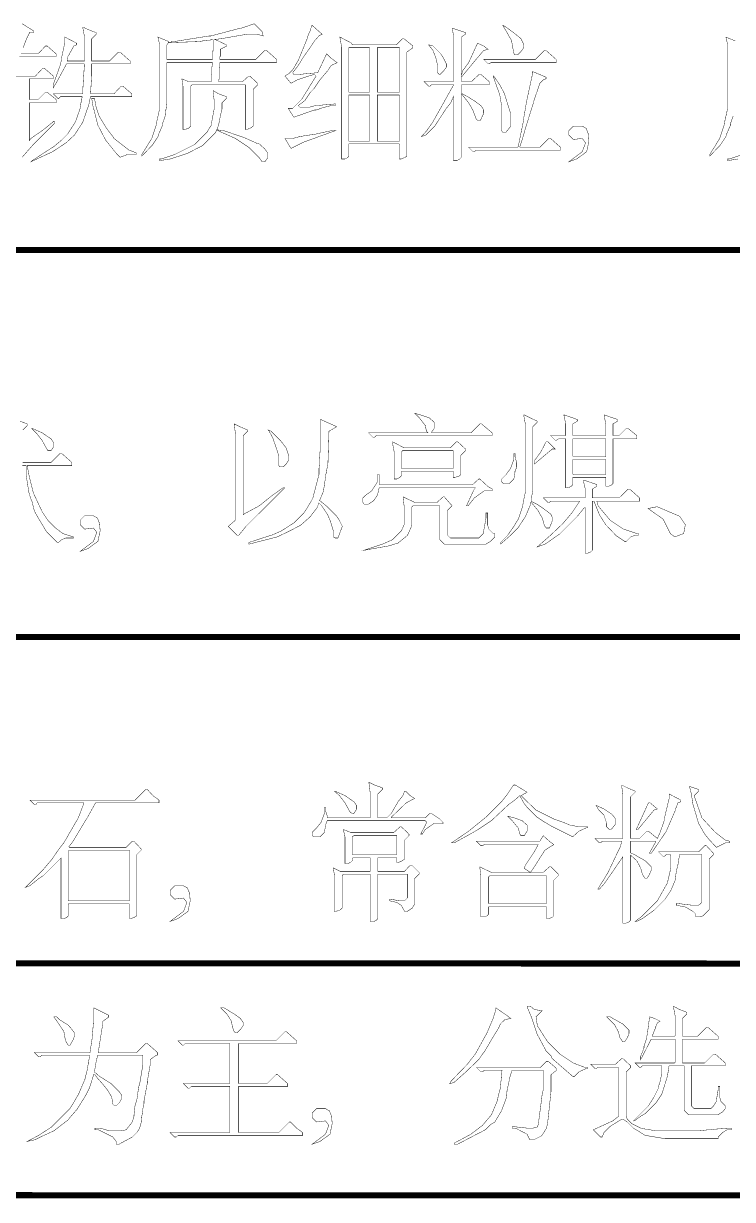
# Model space of a CAD drawing. Extents: x 94 to 452, y -72 to 1042.
# Drawn here: x 273.07 to 290.54, y 324.86 to 353.86 of the extents above; entities that cross this region are included whole.
import ezdxf

# ---------------------------------------------------------------- set-up
doc = ezdxf.new("R2010")
doc.units = 0
doc.header["$MEASUREMENT"] = 0
doc.layers.add('TREE_LAYER', color=7, linetype='Continuous')

msp = doc.modelspace()

# ---------------------------------------------------------------- linework, layer by layer
at = {"layer": 'TREE_LAYER'}
for points, const_width, elevation in [([(273.0596, 353.267074), (273.141953, 353.486682), (273.21058, 353.623937), (273.21058, 353.637662), (273.320384, 353.637662), (273.320384, 353.665113), (273.320384, 353.678839), (273.032149, 353.85727)], 0.01, 49), ([(278.755679, 353.85727), (278.439992, 353.747466), (278.412541, 353.747466), (277.68509, 353.555309), (277.643914, 353.555309), (276.779208, 353.418054), (276.71058, 353.418054), (276.71058, 353.404329), (276.641953, 353.404329), (276.641953, 353.418054), (276.614502, 353.43178), (276.381169, 353.527858), (276.422345, 353.349427), (276.422345, 351.75727), (276.339992, 351.386682), (276.339992, 351.359231), (276.230188, 351.029819), (276.120384, 350.851388), (275.983129, 350.63178), (275.983129, 350.590603), (276.243914, 350.865113), (276.381169, 351.070995), (276.394894, 351.125897), (276.490973, 351.345505), (276.490973, 351.386682), (276.5596, 351.578839), (276.573326, 351.743544), (276.587051, 351.743544), (276.587051, 351.784721), (276.600777, 351.90825), (276.600777, 352.896486), (276.600777, 352.896486), (277.712541, 352.896486), (277.726267, 352.896486), (277.712541, 352.786682), (277.712541, 352.786682), (277.712541, 352.690603), (277.712541, 352.690603), (277.712541, 352.60825), (277.698816, 352.60825), (277.698816, 352.512172), (277.698816, 352.512172), (277.698816, 352.429819), (277.698816, 352.429819), (277.136071, 352.429819), (276.971365, 352.498446), (276.998816, 352.320015), (276.998816, 351.249427), (277.094894, 351.263152), (277.149796, 351.290603), (277.190973, 351.33178), (277.190973, 352.320015), (277.218424, 352.347466), (278.536071, 352.347466), (278.536071, 352.347466), (278.536071, 351.249427), (278.577247, 351.249427), (278.673326, 351.290603), (278.728228, 351.33178), (278.728228, 352.237662), (278.838031, 352.347466), (278.838031, 352.388642), (278.645875, 352.567074), (278.618424, 352.567074), (278.467443, 352.429819), (277.890973, 352.429819), (277.877247, 352.429819), (277.877247, 352.470995), (277.890973, 352.484721), (277.890973, 352.580799), (277.890973, 352.580799), (277.890973, 352.676878), (277.890973, 352.676878), (277.890973, 352.772956), (277.904698, 352.786682), (277.904698, 352.896486), (277.904698, 352.896486), (279.304698, 352.896486), (279.304698, 352.978839), (279.057639, 353.198446), (279.016463, 353.198446), (278.796855, 352.978839), (277.918424, 352.978839), (277.904698, 352.978839), (277.904698, 353.047466), (277.918424, 353.047466), (277.918424, 353.225897), (278.055679, 353.294525), (278.069404, 353.30825), (278.069404, 353.335701), (277.781169, 353.472956), (277.80862, 353.472956), (277.932149, 353.486682), (278.563522, 353.596486), (278.838031, 353.596486), (278.975286, 353.555309), (278.947835, 353.665113), (278.755679, 353.85727), (278.755679, 353.85727)], 0.01, 49), ([(280.183129, 353.816093), (280.169404, 353.802368), (280.128228, 353.665113), (280.114502, 353.651388), (280.0596, 353.500407), (280.0596, 353.486682), (279.839992, 352.951388), (279.702737, 352.718054), (279.620384, 352.635701), (279.51058, 352.567074), (279.661561, 352.388642), (279.812541, 352.470995), (280.100777, 352.567074), (280.238031, 352.60825), (280.279208, 352.567074), (280.0596, 352.210211), (279.922345, 351.990603), (279.702737, 351.770995), (279.592933, 351.770995), (279.730188, 351.551388), (280.238031, 351.729819), (280.279208, 351.729819), (280.361561, 351.75727), (280.389012, 351.770995), (280.649796, 351.839623), (280.7596, 351.839623), (280.7596, 351.880799), (280.443914, 351.853348), (280.443914, 351.853348), (280.33411, 351.839623), (280.33411, 351.839623), (280.265482, 351.839623), (280.114502, 351.798446), (279.881169, 351.798446), (279.839992, 351.839623), (280.004698, 351.963152), (280.141953, 352.169035), (280.224306, 352.251388), (280.361561, 352.45727), (280.581169, 352.718054), (280.649796, 352.827858), (280.800777, 352.896486), (280.649796, 353.00629), (280.539992, 353.116093), (280.320384, 352.649427), (280.004698, 352.621976), (280.004698, 352.621976), (279.894894, 352.60825), (279.894894, 352.60825), (279.730188, 352.60825), (279.702737, 352.649427), (279.839992, 352.827858), (279.949796, 353.00629), (280.251757, 353.445505), (280.361561, 353.569035), (280.430188, 353.596486), (280.183129, 353.816093), (280.183129, 353.816093)], 0.01, 49), ([(284.890973, 353.816093), (284.877247, 353.816093), (284.890973, 353.802368), (285.096855, 353.445505), (285.138031, 353.212172), (285.165482, 353.088642), (285.179208, 353.088642), (285.247835, 353.088642), (285.330188, 353.170995), (285.398816, 353.267074), (285.398816, 353.349427), (285.330188, 353.486682), (285.302737, 353.514133), (285.11058, 353.665113), (284.9596, 353.774917), (284.890973, 353.816093), (284.890973, 353.816093)], 0.01, 49), ([(274.528228, 353.774917), (274.528228, 353.774917), (274.528228, 353.761191), (274.569404, 353.541584), (274.569404, 352.937662), (274.555679, 352.937662), (274.143914, 352.937662), (274.143914, 352.937662), (274.157639, 353.00629), (274.157639, 353.047466), (274.171365, 353.061191), (274.30862, 353.30825), (274.377247, 353.335701), (274.377247, 353.376878), (274.089012, 353.527858), (274.089012, 353.404329), (274.006659, 353.020015), (274.006659, 352.992564), (273.979208, 352.855309), (273.828228, 352.429819), (273.800777, 352.361191), (273.800777, 352.278839), (273.869404, 352.388642), (273.951757, 352.539623), (274.130188, 352.869035), (274.555679, 352.869035), (274.569404, 352.855309), (274.541953, 352.443544), (274.541953, 352.443544), (274.528228, 352.210211), (274.528228, 352.210211), (274.528228, 352.141584), (274.528228, 352.127858), (273.800777, 352.127858), (273.91058, 352.018054), (273.938031, 352.018054), (273.979208, 352.059231), (274.514502, 352.059231), (274.514502, 352.059231), (274.473326, 351.853348), (274.4596, 351.75727), (274.349796, 351.441584), (274.157639, 351.139623), (274.006659, 350.988642), (273.828228, 350.837662), (273.279208, 350.480799), (273.251757, 350.453348), (273.663522, 350.645505), (273.7596, 350.686682), (274.116463, 350.920015), (274.322345, 351.112172), (274.528228, 351.427858), (274.679208, 351.867074), (274.692933, 351.949427), (274.720384, 352.059231), (275.736071, 352.059231), (275.736071, 352.127858), (275.516463, 352.320015), (275.475286, 352.320015), (275.296855, 352.127858), (274.720384, 352.127858), (274.720384, 352.141584), (274.747835, 352.580799), (274.747835, 352.580799), (274.747835, 352.855309), (274.747835, 352.869035), (275.694894, 352.869035), (275.694894, 352.937662), (275.447835, 353.15727), (275.406659, 353.15727), (275.187051, 352.937662), (274.747835, 352.937662), (274.747835, 352.937662), (274.747835, 353.486682), (274.857639, 353.596486), (274.857639, 353.637662), (274.679208, 353.70629), (274.528228, 353.774917), (274.528228, 353.774917)], 0.01, 49), ([(280.869404, 353.527858), (280.869404, 353.527858), (280.869404, 353.500407), (280.91058, 353.280799), (280.91058, 350.521976), (280.992933, 350.521976), (281.047835, 350.549427), (281.089012, 350.590603), (281.089012, 350.878839), (281.089012, 350.892564), (282.324306, 350.892564), (282.338031, 350.878839), (282.338031, 350.521976), (282.379208, 350.521976), (282.475286, 350.563152), (282.516463, 350.590603), (282.516463, 353.15727), (282.653718, 353.253348), (282.667443, 353.267074), (282.667443, 353.30825), (282.447835, 353.486682), (282.406659, 353.486682), (282.255679, 353.335701), (281.171365, 353.335701), (281.157639, 353.376878), (280.869404, 353.527858), (280.869404, 353.527858)], 0.01, 49), ([(283.641953, 353.747466), (283.641953, 353.747466), (283.641953, 353.720015), (283.669404, 353.541584), (283.669404, 352.429819), (283.669404, 352.429819), (282.941953, 352.429819), (283.051757, 352.320015), (283.092933, 352.320015), (283.120384, 352.347466), (283.669404, 352.347466), (283.669404, 352.347466), (283.161561, 351.441584), (283.01058, 351.221976), (282.873326, 351.070995), (282.983129, 351.112172), (283.202737, 351.33178), (283.490973, 351.770995), (283.600777, 351.90825), (283.669404, 352.072956), (283.669404, 352.072956), (283.669404, 350.480799), (283.751757, 350.480799), (283.820384, 350.521976), (283.861561, 350.563152), (283.861561, 352.127858), (283.861561, 352.127858), (283.875286, 352.114133), (284.039992, 351.90825), (284.149796, 351.716093), (284.218424, 351.523937), (284.2596, 351.469035), (284.328228, 351.469035), (284.41058, 351.647466), (284.41058, 351.729819), (284.369404, 351.798446), (284.355679, 351.825897), (284.190973, 351.949427), (284.012541, 352.059231), (283.861561, 352.141584), (283.861561, 352.347466), (283.861561, 352.347466), (284.547835, 352.347466), (284.547835, 352.429819), (284.341953, 352.60825), (284.300777, 352.60825), (284.10862, 352.429819), (283.861561, 352.429819), (283.861561, 352.429819), (283.861561, 352.539623), (284.190973, 352.937662), (284.41058, 353.198446), (284.520384, 353.225897), (284.41058, 353.30825), (284.2596, 353.376878), (284.039992, 352.896486), (283.889012, 352.690603), (283.861561, 352.567074), (283.861561, 352.567074), (283.861561, 353.527858), (283.957639, 353.596486), (283.971365, 353.637662), (283.641953, 353.747466), (283.641953, 353.747466)], 0.01, 49), ([(290.614502, 353.43178), (290.381169, 353.527858), (290.422345, 353.349427), (290.422345, 351.75727), (290.339992, 351.386682), (290.339992, 351.359231), (290.230188, 351.029819), (290.120384, 350.851388), (289.983129, 350.63178), (289.983129, 350.590603), (290.243914, 350.865113), (290.381169, 351.070995), (290.394894, 351.125897), (290.490973, 351.345505), (290.490973, 351.386682), (290.5596, 351.578839)], 0.01, 49), ([(272.963522, 353.047466), (273.869404, 353.047466), (273.869404, 353.116093), (273.649796, 353.30825), (273.60862, 353.30825), (273.430188, 353.116093), (273.004698, 353.116093)], 0.01, 49), ([(277.712541, 353.459231), (277.712541, 353.472956), (277.739992, 353.459231), (277.739992, 353.184721), (277.726267, 353.184721), (277.726267, 353.088642), (277.726267, 353.074917), (277.726267, 352.978839), (277.712541, 352.978839), (276.600777, 352.978839), (276.600777, 352.978839), (276.600777, 353.335701), (276.641953, 353.390603), (277.41058, 353.418054), (277.547835, 353.445505), (277.712541, 353.459231), (277.712541, 353.459231)], 0.01, 49), ([(281.089012, 353.267074), (281.089012, 353.267074), (281.596855, 353.267074), (281.596855, 353.267074), (281.596855, 352.169035), (281.596855, 352.169035), (281.089012, 352.169035), (281.089012, 352.169035), (281.089012, 353.267074), (281.089012, 353.267074)], 0.01, 49), ([(281.789012, 353.267074), (281.789012, 353.267074), (282.324306, 353.267074), (282.338031, 353.267074), (282.338031, 352.169035), (282.324306, 352.169035), (281.789012, 352.169035), (281.789012, 352.169035), (281.789012, 353.267074), (281.789012, 353.267074)], 0.01, 49), ([(283.065482, 353.335701), (283.051757, 353.335701), (283.161561, 353.198446), (283.230188, 353.020015), (283.271365, 352.841584), (283.271365, 352.649427), (283.312541, 352.60825), (283.339992, 352.60825), (283.422345, 352.690603), (283.490973, 352.786682), (283.490973, 352.869035), (283.422345, 353.00629), (283.353718, 353.116093), (283.161561, 353.30825), (283.065482, 353.335701), (283.065482, 353.335701)], 0.01, 49), ([(285.947835, 353.198446), (285.906659, 353.198446), (285.687051, 352.978839), (284.41058, 352.978839), (284.520384, 352.869035), (284.547835, 352.869035), (284.589012, 352.896486), (286.194894, 352.896486), (286.194894, 352.978839), (285.947835, 353.198446), (285.947835, 353.198446)], 0.01, 49), ([(273.032149, 350.563152), (273.320384, 350.892564), (273.828228, 351.400407), (273.828228, 351.441584), (273.800777, 351.441584), (273.567443, 351.249427), (273.251757, 351.029819), (273.21058, 350.974917), (273.21058, 350.974917), (273.21058, 351.90825), (273.21058, 351.90825), (273.869404, 351.90825), (273.869404, 351.990603), (273.649796, 352.169035), (273.60862, 352.169035), (273.430188, 351.990603), (273.21058, 351.990603), (273.21058, 351.990603), (273.21058, 352.498446), (273.21058, 352.498446), (273.800777, 352.498446), (273.800777, 352.567074), (273.581169, 352.759231), (273.539992, 352.759231), (273.361561, 352.567074), (272.716463, 352.567074)], 0.01, 49), ([(285.618424, 352.676878), (285.618424, 352.676878), (285.618424, 352.635701), (285.467443, 351.935701), (285.439992, 351.770995), (285.398816, 351.537662), (285.398816, 351.496486), (285.261561, 350.823937), (285.247835, 350.810211), (284.039992, 350.810211), (284.149796, 350.700407), (284.190973, 350.700407), (284.218424, 350.741584), (286.304698, 350.741584), (286.304698, 350.810211), (286.057639, 351.029819), (286.016463, 351.029819), (285.796855, 350.810211), (285.302737, 350.810211), (285.302737, 350.823937), (285.357639, 350.988642), (285.439992, 351.276878), (285.645875, 351.935701), (285.645875, 351.949427), (285.796855, 352.388642), (285.879208, 352.470995), (285.947835, 352.498446), (285.947835, 352.539623), (285.618424, 352.676878), (285.618424, 352.676878)], 0.01, 49), ([(284.657639, 352.567074), (284.657639, 352.525897), (284.80862, 352.100407), (284.849796, 351.853348), (284.849796, 351.221976), (284.877247, 351.180799), (284.9596, 351.180799), (285.069404, 351.318054), (285.069404, 351.661191), (284.918424, 352.141584), (284.80862, 352.347466), (284.657639, 352.567074), (284.657639, 352.567074)], 0.01, 49), ([(277.739992, 352.210211), (277.739992, 352.210211), (277.739992, 352.18276), (277.767443, 351.963152), (277.767443, 351.75727), (277.698816, 351.386682), (277.698816, 351.359231), (277.589012, 351.180799), (277.287051, 350.878839), (276.792933, 350.63178), (276.463522, 350.521976), (276.422345, 350.521976), (276.422345, 350.480799), (276.683129, 350.521976), (277.10862, 350.659231), (277.479208, 350.851388), (277.80862, 351.180799), (277.822345, 351.235701), (277.836071, 351.235701), (277.945875, 351.180799), (278.289012, 351.029819), (278.618424, 350.810211), (278.879208, 350.549427), (278.947835, 350.453348), (279.016463, 350.453348), (279.08509, 350.549427), (279.08509, 350.672956), (279.016463, 350.769035), (278.879208, 350.892564), (278.824306, 350.90629), (278.549796, 351.029819), (278.522345, 351.043544), (278.000777, 351.221976), (277.973326, 351.221976), (277.877247, 351.235701), (277.836071, 351.249427), (277.877247, 351.359231), (277.918424, 351.578839), (277.9596, 351.743544), (277.9596, 351.90825), (278.069404, 352.018054), (278.069404, 352.059231), (277.877247, 352.127858), (277.739992, 352.210211), (277.739992, 352.210211)], 0.01, 49), ([(281.089012, 352.086682), (281.089012, 352.100407), (281.596855, 352.100407), (281.596855, 352.086682), (281.596855, 350.961191), (281.596855, 350.961191), (281.089012, 350.961191), (281.089012, 350.961191), (281.089012, 352.086682), (281.089012, 352.086682)], 0.01, 49), ([(281.789012, 352.086682), (281.789012, 352.100407), (282.324306, 352.100407), (282.338031, 352.086682), (282.338031, 350.961191), (282.324306, 350.961191), (281.789012, 350.961191), (281.789012, 350.961191), (281.789012, 352.086682), (281.789012, 352.086682)], 0.01, 49), ([(274.816463, 352.018054), (274.747835, 352.018054), (274.789012, 351.770995), (274.816463, 351.702368), (274.816463, 351.674917), (274.830188, 351.633741), (274.898816, 351.359231), (275.090973, 350.988642), (275.365482, 350.645505), (275.447835, 350.563152), (275.626267, 350.63178), (275.845875, 350.63178), (275.845875, 350.672956), (275.667443, 350.741584), (275.296855, 351.029819), (275.283129, 351.05727), (275.104698, 351.290603), (274.926267, 351.592564), (274.857639, 351.798446), (274.816463, 352.018054), (274.816463, 352.018054)], 0.01, 49), ([(280.7596, 351.221976), (280.663522, 351.221976), (280.224306, 351.125897), (280.004698, 351.098446), (279.949796, 351.084721), (279.867443, 351.070995), (279.716463, 351.029819), (279.51058, 351.029819), (279.661561, 350.78276), (279.963522, 350.933741), (280.7596, 351.221976), (280.7596, 351.221976)], 0.01, 49), ([(286.839992, 351.33178), (286.620384, 351.33178), (286.51058, 351.221976), (286.51058, 351.112172), (286.620384, 351.002368), (286.839992, 351.029819), (286.922345, 350.920015), (286.839992, 350.700407), (286.51058, 350.453348), (286.702737, 350.521976), (286.949796, 350.700407), (287.004698, 350.961191), (286.990973, 351.139623), (286.936071, 351.276878), (286.839992, 351.33178), (286.839992, 351.33178)], 0.01, 49), ([(290.792933, 350.63178), (290.463522, 350.521976), (290.422345, 350.521976), (290.422345, 350.480799), (290.683129, 350.521976)], 0.01, 49), ([(221.22612, 348.278409), (399.22612, 348.278409)], 0.15, 178), ([(282.725339, 344.248944), (282.711614, 344.248944), (282.835143, 344.125415), (282.972398, 343.946983), (282.999849, 343.809729), (283.041026, 343.768552), (283.0273, 343.768552), (281.572398, 343.768552), (281.682202, 343.658748), (281.723379, 343.658748), (281.764555, 343.699925), (284.619457, 343.699925), (284.619457, 343.768552), (284.358673, 343.98816), (284.317496, 343.98816), (284.097888, 343.768552), (283.123379, 343.768552), (283.123379, 343.768552), (283.123379, 343.782278), (283.192006, 343.878356), (283.192006, 344.029336), (283.068477, 344.13914), (282.862594, 344.207768), (282.807692, 344.221493), (282.725339, 344.248944), (282.725339, 344.248944)], 0.01, 50), ([(273.048869, 343.837179), (273.158673, 343.946983), (273.158673, 343.98816), (272.980241, 344.056787)], 0.01, 50), ([(278.264555, 343.98816), (278.264555, 343.98816), (278.264555, 343.960709), (278.292006, 343.741101), (278.292006, 341.61365), (278.113575, 341.46267), (278.333183, 341.243062), (278.374359, 341.243062), (278.55279, 341.46267), (279.499849, 342.409729), (279.472398, 342.409729), (279.458673, 342.409729), (279.170438, 342.203846), (278.882202, 341.970513), (278.525339, 341.778356), (278.484163, 341.750905), (278.484163, 341.76463), (278.484163, 343.699925), (278.593967, 343.809729), (278.593967, 343.837179), (278.40181, 343.919532), (278.264555, 343.98816), (278.264555, 343.98816)], 0.01, 50), ([(280.392006, 344.097964), (280.378281, 344.097964), (280.378281, 343.329336), (280.378281, 343.329336), (280.364555, 343.096003), (280.364555, 343.096003), (280.364555, 343.027376), (280.364555, 343.01365), (280.35083, 342.890121), (280.35083, 342.876395), (280.35083, 342.821493), (280.35083, 342.807768), (280.35083, 342.73914), (280.199849, 342.16267), (280.158673, 342.080317), (280.048869, 341.901885), (279.980241, 341.792081), (279.746908, 341.558748), (279.431222, 341.352866), (279.184163, 341.243062), (279.170438, 341.243062), (278.621418, 341.06463), (278.621418, 341.023454), (279.321418, 341.201885), (279.609653, 341.33914), (279.897888, 341.490121), (280.131222, 341.696003), (280.309653, 341.929336), (280.337104, 342.011689), (280.35083, 342.03914), (280.405732, 341.984238), (280.556712, 341.76463), (280.570438, 341.737179), (280.639065, 341.572474), (280.707692, 341.33914), (280.707692, 341.325415), (280.707692, 341.201885), (280.748869, 341.174434), (280.817496, 341.174434), (280.9273, 341.46267), (280.858673, 341.599925), (280.790045, 341.709729), (280.542987, 341.956787), (280.392006, 342.080317), (280.364555, 342.094042), (280.460634, 342.327376), (280.50181, 342.601885), (280.50181, 342.629336), (280.515536, 342.73914), (280.529261, 342.766591), (280.542987, 342.86267), (280.570438, 342.972474), (280.597888, 343.809729), (280.790045, 343.919532), (280.392006, 344.097964), (280.392006, 344.097964)], 0.01, 50), ([(285.415536, 344.207768), (285.40181, 344.207768), (285.40181, 344.180317), (285.442987, 343.960709), (285.442987, 342.327376), (285.388085, 342.066591), (285.374359, 341.970513), (285.264555, 341.641101), (285.154751, 341.46267), (285.003771, 341.243062), (284.825339, 341.06463), (284.825339, 341.023454), (285.058673, 341.229336), (285.264555, 341.435219), (285.442987, 341.709729), (285.55279, 341.970513), (285.566516, 342.052866), (285.593967, 342.03914), (285.744947, 341.860709), (285.854751, 341.668552), (285.909653, 341.476395), (285.95083, 341.421493), (286.033183, 341.421493), (286.10181, 341.599925), (286.10181, 341.682278), (286.074359, 341.750905), (286.046908, 341.778356), (285.882202, 341.901885), (285.717496, 342.011689), (285.580241, 342.080317), (285.580241, 342.148944), (285.621418, 342.327376), (285.621418, 343.919532), (285.731222, 344.029336), (285.731222, 344.056787), (285.55279, 344.13914), (285.415536, 344.207768), (285.415536, 344.207768)], 0.01, 50), ([(286.403771, 344.207768), (286.390045, 344.207768), (286.390045, 344.194042), (286.431222, 344.001885), (286.431222, 343.699925), (286.431222, 343.699925), (286.060634, 343.699925), (286.170438, 343.590121), (286.211614, 343.590121), (286.25279, 343.617572), (286.431222, 343.617572), (286.431222, 343.617572), (286.431222, 342.409729), (286.513575, 342.423454), (286.568477, 342.450905), (286.609653, 342.492081), (286.609653, 342.670513), (286.623379, 342.670513), (287.419457, 342.670513), (287.419457, 342.670513), (287.419457, 342.450905), (287.488085, 342.450905), (287.556712, 342.478356), (287.597888, 342.519532), (287.597888, 343.617572), (287.611614, 343.617572), (288.188085, 343.617572), (288.188085, 343.699925), (287.968477, 343.878356), (287.9273, 343.878356), (287.748869, 343.699925), (287.611614, 343.699925), (287.597888, 343.699925), (287.597888, 343.98816), (287.707692, 344.056787), (287.707692, 344.097964), (287.392006, 344.207768), (287.378281, 344.207768), (287.378281, 344.194042), (287.419457, 344.001885), (287.419457, 343.699925), (287.419457, 343.699925), (286.623379, 343.699925), (286.609653, 343.699925), (286.609653, 343.98816), (286.719457, 344.056787), (286.719457, 344.097964), (286.403771, 344.207768), (286.403771, 344.207768)], 0.01, 50), ([(273.282202, 343.878356), (273.268477, 343.878356), (273.392006, 343.754827), (273.529261, 343.576395), (273.611614, 343.425415), (273.666516, 343.329336), (273.680241, 343.329336), (273.748869, 343.329336), (273.817496, 343.43914), (273.817496, 343.507768), (273.748869, 343.617572), (273.529261, 343.768552), (273.282202, 343.878356), (273.282202, 343.878356)], 0.01, 50), ([(279.10181, 343.837179), (279.10181, 343.837179), (279.115536, 343.823454), (279.211614, 343.645023), (279.307692, 343.370513), (279.362594, 343.192081), (279.362594, 342.958748), (279.390045, 342.931297), (279.472398, 342.931297), (279.554751, 343.01365), (279.609653, 343.109729), (279.609653, 343.192081), (279.541026, 343.397964), (279.403771, 343.576395), (279.170438, 343.809729), (279.10181, 343.837179), (279.10181, 343.837179)], 0.01, 50), ([(282.162594, 343.548944), (282.162594, 343.548944), (282.162594, 343.521493), (282.203771, 343.301885), (282.203771, 342.629336), (282.272398, 342.629336), (282.341026, 342.670513), (282.382202, 342.711689), (282.382202, 342.807768), (282.382202, 342.821493), (283.658673, 342.821493), (283.658673, 342.807768), (283.658673, 342.670513), (283.699849, 342.670513), (283.795928, 342.697964), (283.85083, 342.73914), (283.85083, 343.219532), (283.960634, 343.329336), (283.960634, 343.370513), (283.768477, 343.548944), (283.741026, 343.548944), (283.590045, 343.397964), (282.45083, 343.397964), (282.162594, 343.548944), (282.162594, 343.548944)], 0.01, 50), ([(285.992006, 343.548944), (285.95083, 343.548944), (285.813575, 343.28816), (285.662594, 343.082278), (285.662594, 342.999925), (286.10181, 343.370513), (286.170438, 343.370513), (285.992006, 343.548944), (285.992006, 343.548944)], 0.01, 50), ([(286.609653, 343.617572), (286.623379, 343.617572), (287.419457, 343.617572), (287.419457, 343.617572), (287.419457, 343.192081), (287.419457, 343.178356), (286.623379, 343.178356), (286.609653, 343.192081), (286.609653, 343.617572), (286.609653, 343.617572)], 0.01, 50), ([(273.035143, 342.958748), (273.117496, 342.958748), (273.131222, 342.958748), (273.131222, 342.725415), (273.158673, 342.560709), (273.199849, 342.299925), (273.241026, 342.16267), (273.241026, 342.148944), (273.268477, 342.107768), (273.337104, 341.833258), (273.529261, 341.503846), (273.639065, 341.325415), (273.899849, 341.06463), (273.9273, 341.06463), (274.009653, 341.133258), (274.105732, 341.174434), (274.297888, 341.174434), (274.297888, 341.201885), (274.037104, 341.284238), (273.858673, 341.421493), (273.666516, 341.61365), (273.529261, 341.819532), (273.309653, 342.286199), (273.241026, 342.560709), (273.241026, 342.574434), (273.213575, 342.656787), (273.213575, 342.670513), (273.158673, 342.958748), (273.172398, 342.958748), (274.256712, 342.958748), (274.256712, 343.041101), (274.009653, 343.260709), (273.968477, 343.260709), (273.748869, 343.041101), (273.048869, 343.041101)], 0.01, 50), ([(282.409653, 343.329336), (282.423379, 343.329336), (283.658673, 343.329336), (283.658673, 343.329336), (283.658673, 342.890121), (283.658673, 342.890121), (282.382202, 342.890121), (282.382202, 342.890121), (282.382202, 343.28816), (282.409653, 343.329336), (282.409653, 343.329336)], 0.01, 50), ([(285.182202, 343.260709), (285.154751, 343.260709), (285.154751, 343.109729), (285.072398, 342.890121), (284.962594, 342.73914), (284.85279, 342.629336), (284.85279, 342.560709), (284.893967, 342.519532), (285.044947, 342.519532), (285.154751, 342.629336), (285.182202, 342.794042), (285.182202, 342.821493), (285.223379, 342.917572), (285.223379, 343.041101), (285.182202, 343.178356), (285.182202, 343.260709), (285.182202, 343.260709)], 0.01, 50), ([(286.609653, 343.109729), (286.623379, 343.109729), (287.419457, 343.109729), (287.419457, 343.109729), (287.419457, 342.752866), (287.419457, 342.73914), (286.623379, 342.73914), (286.609653, 342.752866), (286.609653, 343.109729), (286.609653, 343.109729)], 0.01, 50), ([(281.833183, 342.73914), (281.792006, 342.73914), (281.792006, 342.560709), (281.654751, 342.341101), (281.503771, 342.231297), (281.435143, 342.16267), (281.435143, 342.052866), (281.462594, 342.011689), (281.572398, 342.011689), (281.682202, 342.080317), (281.695928, 342.094042), (281.792006, 342.231297), (281.833183, 342.409729), (284.207692, 342.409729), (284.207692, 342.409729), (284.180241, 342.382278), (284.15279, 342.327376), (283.988085, 341.970513), (284.029261, 341.970513), (284.180241, 342.16267), (284.4273, 342.341101), (284.4273, 342.341101), (284.619457, 342.341101), (284.619457, 342.382278), (284.509653, 342.450905), (284.317496, 342.629336), (284.290045, 342.629336), (284.139065, 342.492081), (281.833183, 342.492081), (281.833183, 342.492081), (281.833183, 342.73914), (281.833183, 342.73914)], 0.01, 50), ([(286.884163, 342.601885), (286.870438, 342.601885), (286.870438, 342.574434), (286.911614, 342.396003), (286.911614, 342.16267), (286.897888, 342.16267), (285.882202, 342.16267), (285.992006, 342.052866), (286.033183, 342.052866), (286.060634, 342.080317), (286.760634, 342.080317), (286.774359, 342.080317), (286.582202, 341.792081), (286.362594, 341.531297), (286.074359, 341.256787), (285.731222, 340.954827), (285.923379, 341.023454), (286.280241, 341.270513), (286.719457, 341.709729), (286.897888, 341.929336), (286.911614, 341.929336), (286.911614, 340.803846), (286.980241, 340.803846), (287.048869, 340.831297), (287.090045, 340.872474), (287.090045, 342.080317), (287.090045, 342.080317), (287.117496, 342.080317), (287.131222, 342.080317), (287.268477, 341.737179), (287.419457, 341.503846), (287.680241, 341.229336), (287.886124, 341.092081), (287.9273, 341.092081), (288.037104, 341.201885), (288.146908, 341.243062), (288.229261, 341.243062), (288.229261, 341.284238), (288.188085, 341.284238), (287.858673, 341.394042), (287.529261, 341.61365), (287.241026, 341.956787), (287.2273, 341.984238), (287.199849, 342.080317), (287.199849, 342.080317), (288.256712, 342.080317), (288.256712, 342.16267), (288.009653, 342.382278), (287.968477, 342.382278), (287.748869, 342.16267), (287.090045, 342.16267), (287.090045, 342.16267), (287.090045, 342.382278), (287.199849, 342.450905), (287.199849, 342.492081), (286.884163, 342.601885), (286.884163, 342.601885)], 0.01, 50), ([(282.423379, 342.190121), (282.423379, 342.190121), (282.423379, 342.176395), (282.45083, 341.956787), (282.45083, 341.503846), (282.382202, 341.352866), (282.162594, 341.133258), (281.915536, 341.023454), (281.462594, 340.872474), (282.080241, 340.982278), (282.299849, 341.050905), (282.519457, 341.229336), (282.546908, 341.270513), (282.642987, 341.490121), (282.642987, 341.943062), (282.670438, 341.970513), (283.329261, 341.970513), (283.329261, 341.970513), (283.329261, 341.133258), (283.439065, 341.023454), (284.468477, 341.023454), (284.578281, 341.092081), (284.688085, 341.201885), (284.688085, 341.284238), (284.646908, 341.284238), (284.537104, 341.394042), (284.509653, 341.490121), (284.509653, 341.792081), (284.468477, 341.792081), (284.468477, 341.668552), (284.399849, 341.284238), (284.290045, 341.174434), (283.590045, 341.174434), (283.521418, 341.243062), (283.521418, 341.860709), (283.631222, 341.970513), (283.439065, 342.190121), (283.411614, 342.190121), (283.260634, 342.052866), (282.711614, 342.052866), (282.423379, 342.190121), (282.423379, 342.190121)], 0.01, 50), ([(288.695928, 341.943062), (288.668477, 341.943062), (288.462594, 341.901885), (288.833183, 341.641101), (289.011614, 341.284238), (289.121418, 341.201885), (289.341026, 341.284238), (289.382202, 341.503846), (289.244947, 341.709729), (288.695928, 341.943062), (288.695928, 341.943062)], 0.01, 50), ([(274.792006, 341.723454), (274.572398, 341.723454), (274.462594, 341.61365), (274.462594, 341.503846), (274.572398, 341.394042), (274.792006, 341.421493), (274.874359, 341.311689), (274.792006, 341.092081), (274.462594, 340.845023), (274.654751, 340.91365), (274.90181, 341.092081), (274.956712, 341.352866), (274.942987, 341.531297), (274.888085, 341.668552), (274.792006, 341.723454), (274.792006, 341.723454)], 0.01, 50), ([(221.22612, 338.736577), (399.22612, 338.736577)], 0.15, 178), ([(276.11984, 334.973623), (276.078663, 334.973623), (275.817879, 334.712838), (273.223761, 334.712838), (273.333565, 334.603034), (273.374742, 334.603034), (273.402192, 334.644211), (274.555134, 334.644211), (274.555134, 334.630485), (274.417879, 334.273623), (274.061016, 333.655976), (273.951212, 333.518721), (273.772781, 333.257936), (273.553173, 332.997152), (273.113957, 332.557936), (273.223761, 332.599113), (273.443369, 332.777544), (273.553173, 332.846172), (273.992389, 333.285387), (273.992389, 333.285387), (273.992389, 331.789309), (274.074742, 331.789309), (274.129643, 331.81676), (274.17082, 331.857936), (274.17082, 332.146172), (274.184545, 332.159897), (275.666898, 332.159897), (275.680624, 332.146172), (275.680624, 331.789309), (275.7218, 331.789309), (275.817879, 331.830485), (275.859055, 331.857936), (275.859055, 333.36774), (275.968859, 333.477544), (275.968859, 333.504995), (275.790428, 333.697152), (275.749251, 333.697152), (275.598271, 333.546172), (274.198271, 333.546172), (274.184545, 333.559897), (274.280624, 333.683427), (274.610036, 334.232446), (274.637487, 334.273623), (274.843369, 334.644211), (276.408075, 334.644211), (276.408075, 334.712838), (276.257094, 334.822642), (276.11984, 334.973623), (276.11984, 334.973623)], 0.01, 51), ([(281.582585, 335.152054), (281.582585, 335.152054), (281.582585, 335.138329), (281.610036, 334.918721), (281.610036, 334.287348), (281.610036, 334.273623), (280.553173, 334.273623), (280.553173, 334.328525), (280.511996, 334.452054), (280.511996, 334.534407), (280.484545, 334.534407), (280.484545, 334.383427), (280.402192, 334.163819), (280.292389, 334.026564), (280.182585, 333.91676), (280.182585, 333.834407), (280.223761, 333.806956), (280.374742, 333.806956), (280.484545, 333.91676), (280.511996, 334.081466), (280.511996, 334.095191), (280.553173, 334.204995), (282.968859, 334.204995), (283.010036, 334.163819), (282.859055, 333.875583), (282.900232, 333.875583), (282.968859, 333.985387), (283.188467, 334.136368), (283.408075, 334.136368), (283.408075, 334.163819), (283.325722, 334.246172), (283.11984, 334.383427), (283.078663, 334.383427), (282.968859, 334.273623), (282.131604, 334.273623), (282.131604, 334.287348), (282.502192, 334.644211), (282.708075, 334.754015), (282.598271, 334.822642), (282.488467, 334.932446), (282.461016, 334.932446), (282.41984, 334.822642), (282.310036, 334.685387), (282.131604, 334.383427), (282.0218, 334.273623), (281.802192, 334.273623), (281.802192, 334.287348), (281.802192, 334.863819), (281.911996, 334.973623), (281.911996, 335.014799), (281.71984, 335.083427), (281.582585, 335.152054), (281.582585, 335.152054)], 0.01, 51), ([(285.192389, 335.083427), (285.151212, 335.083427), (285.137487, 335.069701), (285.000232, 334.863819), (284.862977, 334.685387), (284.478663, 334.301074), (284.039447, 333.944211), (283.613957, 333.655976), (283.682585, 333.655976), (284.080624, 333.875583), (284.272781, 333.985387), (284.602192, 334.204995), (285.041408, 334.61676), (285.082585, 334.644211), (285.178663, 334.712838), (285.302192, 334.822642), (285.398271, 334.644211), (285.480624, 334.534407), (285.713957, 334.301074), (285.91984, 334.163819), (286.084545, 334.06774), (286.606114, 333.806956), (286.757094, 333.944211), (286.935526, 334.026564), (286.976702, 334.026564), (286.976702, 334.054015), (286.743369, 334.054015), (286.564938, 334.095191), (286.537487, 334.095191), (286.372781, 334.163819), (286.139447, 334.246172), (285.700232, 334.46578), (285.329643, 334.822642), (285.480624, 334.904995), (285.192389, 335.083427), (285.192389, 335.083427)], 0.01, 51), ([(287.813957, 335.083427), (287.813957, 335.083427), (287.813957, 335.055976), (287.841408, 334.836368), (287.841408, 333.76578), (287.841408, 333.76578), (287.155134, 333.76578), (287.264938, 333.655976), (287.292389, 333.655976), (287.333565, 333.697152), (287.813957, 333.697152), (287.813957, 333.683427), (287.772781, 333.546172), (287.704153, 333.408917), (287.47082, 332.914799), (287.223761, 332.51676), (287.264938, 332.51676), (287.374742, 332.640289), (287.539447, 332.873623), (287.841408, 333.312838), (287.841408, 333.312838), (287.841408, 331.679505), (287.923761, 331.679505), (287.992389, 331.706956), (288.033565, 331.748132), (288.033565, 333.354015), (288.033565, 333.354015), (288.184545, 333.21676), (288.280624, 333.038329), (288.3218, 332.887348), (288.390428, 332.777544), (288.431604, 332.777544), (288.44533, 332.79127), (288.500232, 332.887348), (288.541408, 332.983427), (288.541408, 333.06578), (288.390428, 333.21676), (288.102192, 333.381466), (288.074742, 333.395191), (288.033565, 333.408917), (288.033565, 333.683427), (288.033565, 333.697152), (288.637487, 333.697152), (288.651212, 333.683427), (288.500232, 333.408917), (288.500232, 333.395191), (288.541408, 333.395191), (288.911996, 333.944211), (289.131604, 334.452054), (289.131604, 334.46578), (289.200232, 334.644211), (289.268859, 334.671662), (289.268859, 334.712838), (288.980624, 334.863819), (288.980624, 334.740289), (288.87082, 334.287348), (288.87082, 334.232446), (288.761016, 333.91676), (288.692389, 333.76578), (288.472781, 333.944211), (288.431604, 333.944211), (288.253173, 333.76578), (288.033565, 333.76578), (288.033565, 333.76578), (288.033565, 334.795191), (288.143369, 334.904995), (288.143369, 334.932446), (287.951212, 335.014799), (287.813957, 335.083427), (287.813957, 335.083427)], 0.01, 51), ([(289.502192, 335.04225), (289.488467, 335.04225), (289.488467, 335.028525), (289.529643, 334.863819), (289.57082, 334.603034), (289.611996, 334.46578), (289.708075, 334.136368), (289.859055, 333.875583), (289.968859, 333.738329), (290.147291, 333.546172), (290.366898, 333.655976), (290.476702, 333.655976), (290.476702, 333.697152), (290.366898, 333.724603), (290.11984, 333.91676), (289.790428, 334.273623), (289.598271, 334.822642), (289.708075, 334.932446), (289.708075, 334.973623), (289.502192, 335.04225), (289.502192, 335.04225)], 0.01, 51), ([(280.74533, 334.932446), (280.731604, 334.932446), (280.855134, 334.822642), (280.992389, 334.644211), (281.074742, 334.493231), (281.129643, 334.397152), (281.211996, 334.383427), (281.280624, 334.493231), (281.280624, 334.575583), (281.211996, 334.671662), (280.992389, 334.822642), (280.74533, 334.932446), (280.74533, 334.932446)], 0.01, 51), ([(287.19631, 334.575583), (287.182585, 334.575583), (287.251212, 334.46578), (287.374742, 334.34225), (287.443369, 334.136368), (287.443369, 334.054015), (287.511996, 333.985387), (287.553173, 333.985387), (287.662977, 334.122642), (287.662977, 334.246172), (287.580624, 334.355976), (287.374742, 334.493231), (287.19631, 334.575583), (287.19631, 334.575583)], 0.01, 51), ([(288.513957, 334.644211), (288.472781, 334.644211), (288.17082, 333.985387), (288.211996, 333.985387), (288.610036, 334.46578), (288.692389, 334.493231), (288.513957, 334.644211), (288.513957, 334.644211)], 0.01, 51), ([(285.013957, 334.314799), (285.000232, 334.314799), (285.123761, 334.19127), (285.261016, 334.026564), (285.302192, 333.875583), (285.329643, 333.834407), (285.411996, 333.834407), (285.480624, 333.944211), (285.480624, 334.095191), (285.357094, 334.204995), (285.164938, 334.273623), (285.110036, 334.287348), (285.013957, 334.314799), (285.013957, 334.314799)], 0.01, 51), ([(282.378663, 334.054015), (282.351212, 334.054015), (282.200232, 333.91676), (281.129643, 333.91676), (280.951212, 333.985387), (280.992389, 333.806956), (280.992389, 333.148132), (281.061016, 333.148132), (281.129643, 333.175583), (281.17082, 333.21676), (281.184545, 333.285387), (281.610036, 333.285387), (281.610036, 333.285387), (281.610036, 332.969701), (281.610036, 332.955976), (280.868859, 332.955976), (280.704153, 333.038329), (280.731604, 332.859897), (280.731604, 331.96774), (280.827683, 331.981466), (280.882585, 332.008917), (280.923761, 332.050093), (280.923761, 332.846172), (280.951212, 332.887348), (281.610036, 332.887348), (281.610036, 332.887348), (281.610036, 331.720682), (281.706114, 331.720682), (281.761016, 331.748132), (281.802192, 331.789309), (281.802192, 332.887348), (281.802192, 332.887348), (282.529643, 332.887348), (282.529643, 332.887348), (282.529643, 332.297152), (282.461016, 332.228525), (282.323761, 332.228525), (282.117879, 332.269701), (282.090428, 332.269701), (282.090428, 332.228525), (282.268859, 332.187348), (282.378663, 332.118721), (282.461016, 331.96774), (282.529643, 331.96774), (282.653173, 332.050093), (282.708075, 332.146172), (282.708075, 332.777544), (282.817879, 332.887348), (282.817879, 332.928525), (282.639447, 333.106956), (282.598271, 333.106956), (282.461016, 332.955976), (281.802192, 332.955976), (281.802192, 332.969701), (281.802192, 333.285387), (281.802192, 333.285387), (282.268859, 333.285387), (282.268859, 333.285387), (282.268859, 333.175583), (282.310036, 333.175583), (282.406114, 333.21676), (282.461016, 333.257936), (282.461016, 333.724603), (282.57082, 333.834407), (282.57082, 333.875583), (282.378663, 334.054015), (282.378663, 334.054015)], 0.01, 51), ([(281.211996, 333.834407), (281.211996, 333.834407), (282.268859, 333.834407), (282.268859, 333.834407), (282.268859, 333.36774), (282.268859, 333.36774), (281.184545, 333.36774), (281.17082, 333.36774), (281.17082, 333.806956), (281.211996, 333.834407), (281.211996, 333.834407)], 0.01, 51), ([(285.878663, 333.834407), (285.79631, 333.697152), (284.231604, 333.697152), (284.341408, 333.587348), (284.382585, 333.587348), (284.423761, 333.614799), (285.755134, 333.614799), (285.755134, 333.614799), (285.659055, 333.436368), (285.439447, 333.106956), (285.411996, 333.038329), (285.411996, 333.024603), (285.5218, 332.955976), (285.549251, 332.928525), (285.549251, 332.928525), (284.602192, 332.928525), (284.313957, 333.06578), (284.341408, 332.832446), (284.341408, 331.830485), (284.437487, 331.830485), (284.492389, 331.857936), (284.533565, 331.899113), (284.533565, 332.077544), (284.533565, 332.077544), (285.947291, 332.077544), (285.961016, 332.077544), (285.961016, 331.789309), (286.002192, 331.789309), (286.098271, 331.81676), (286.139447, 331.857936), (286.139447, 332.736368), (286.249251, 332.846172), (286.249251, 332.887348), (286.07082, 333.06578), (286.029643, 333.06578), (285.878663, 332.928525), (285.562977, 332.928525), (285.562977, 332.928525), (285.659055, 333.06578), (285.91984, 333.477544), (286.139447, 333.614799), (286.029643, 333.697152), (285.878663, 333.834407), (285.878663, 333.834407)], 0.01, 51), ([(289.900232, 333.587348), (289.859055, 333.587348), (289.708075, 333.436368), (288.71984, 333.436368), (288.829643, 333.326564), (288.87082, 333.326564), (288.911996, 333.36774), (289.008075, 333.36774), (289.0218, 333.354015), (289.0218, 333.024603), (288.939447, 332.66774), (288.692389, 332.228525), (288.308075, 331.844211), (288.143369, 331.720682), (288.184545, 331.720682), (288.3218, 331.789309), (288.610036, 331.995191), (288.884545, 332.269701), (289.0218, 332.475583), (289.131604, 332.736368), (289.159055, 332.955976), (289.200232, 333.120682), (289.213957, 333.21676), (289.241408, 333.36774), (289.776702, 333.36774), (289.790428, 333.354015), (289.790428, 332.187348), (289.708075, 332.118721), (289.557094, 332.118721), (289.213957, 332.159897), (289.159055, 332.159897), (289.159055, 332.118721), (289.378663, 332.077544), (289.57082, 331.96774), (289.639447, 331.899113), (289.639447, 331.830485), (289.7218, 331.830485), (289.817879, 331.857936), (289.968859, 332.008917), (289.968859, 333.257936), (290.078663, 333.36774), (290.078663, 333.395191), (289.900232, 333.587348), (289.900232, 333.587348)], 0.01, 51), ([(274.17082, 333.463819), (274.184545, 333.477544), (275.666898, 333.477544), (275.680624, 333.463819), (275.680624, 332.228525), (275.666898, 332.228525), (274.184545, 332.228525), (274.17082, 332.228525), (274.17082, 333.463819), (274.17082, 333.463819)], 0.01, 51), ([(284.561016, 332.846172), (284.561016, 332.846172), (285.947291, 332.846172), (285.961016, 332.846172), (285.961016, 332.159897), (285.947291, 332.159897), (284.533565, 332.159897), (284.533565, 332.159897), (284.533565, 332.818721), (284.561016, 332.846172), (284.561016, 332.846172)], 0.01, 51), ([(277.011996, 332.599113), (276.792389, 332.599113), (276.682585, 332.489309), (276.682585, 332.379505), (276.792389, 332.269701), (277.011996, 332.297152), (277.094349, 332.187348), (277.011996, 331.96774), (276.682585, 331.720682), (276.874742, 331.789309), (277.1218, 331.96774), (277.176702, 332.228525), (277.162977, 332.406956), (277.108075, 332.544211), (277.011996, 332.599113), (277.011996, 332.599113)], 0.01, 51), ([(221.22612, 330.711939), (399.22612, 330.632555)], 0.15, 178.000018), ([(274.802192, 329.58768), (274.802192, 329.58768), (274.802192, 329.203367), (274.788467, 329.203367), (274.774742, 329.024935), (274.761016, 328.88768), (274.761016, 328.846504), (274.706114, 328.489641), (273.333565, 328.489641), (273.443369, 328.379837), (273.484545, 328.379837), (273.511996, 328.421014), (274.692389, 328.421014), (274.692389, 328.407288), (274.692389, 328.407288), (274.692389, 328.366112), (274.664938, 328.242582), (274.664938, 328.215131), (274.651212, 328.146504), (274.651212, 328.119053), (274.610036, 327.940622), (274.59631, 327.913171), (274.582585, 327.830818), (274.417879, 327.446504), (274.280624, 327.213171), (274.211996, 327.103367), (273.759055, 326.650425), (273.443369, 326.444543), (273.155134, 326.293563), (273.347291, 326.334739), (273.511996, 326.417092), (273.813957, 326.554347), (274.17082, 326.828857), (274.198271, 326.870033), (274.390428, 327.089641), (274.610036, 327.446504), (274.692389, 327.61121), (274.802192, 327.954347), (274.829643, 327.940622), (274.898271, 327.844543), (275.0218, 327.707288), (275.131604, 327.570033), (275.241408, 327.391602), (275.268859, 327.213171), (275.310036, 327.171994), (275.351212, 327.171994), (275.433565, 327.254347), (275.488467, 327.350425), (275.488467, 327.432778), (275.41984, 327.528857), (275.227683, 327.721014), (274.939447, 327.899445), (274.815918, 328.009249), (274.87082, 328.338661), (274.884545, 328.352386), (274.884545, 328.393563), (274.898271, 328.421014), (275.99631, 328.421014), (276.010036, 328.407288), (276.010036, 328.18768), (275.927683, 327.693563), (275.913957, 327.666112), (275.886506, 327.501406), (275.886506, 327.473955), (275.859055, 327.309249), (275.817879, 327.18572), (275.804153, 327.06219), (275.790428, 326.938661), (275.790428, 326.91121), (275.749251, 326.773955), (275.598271, 326.581798), (275.461016, 326.554347), (275.433565, 326.554347), (275.186506, 326.554347), (274.953173, 326.622974), (274.829643, 326.622974), (274.829643, 326.581798), (274.911996, 326.581798), (275.268859, 326.403367), (275.351212, 326.293563), (275.351212, 326.224935), (275.41984, 326.224935), (275.749251, 326.403367), (275.872781, 326.526896), (275.927683, 326.622974), (275.941408, 326.664151), (275.968859, 326.760229), (275.982585, 326.91121), (276.010036, 327.06219), (276.010036, 327.103367), (276.037487, 327.226896), (276.037487, 327.295523), (276.11984, 327.734739), (276.11984, 327.775916), (276.188467, 328.173955), (276.188467, 328.31121), (276.339447, 328.421014), (276.366898, 328.421014), (276.366898, 328.489641), (276.11984, 328.709249), (276.078663, 328.709249), (275.859055, 328.489641), (274.911996, 328.489641), (274.911996, 328.503367), (274.980624, 328.942582), (274.980624, 328.983759), (275.0218, 329.16219), (275.0218, 329.258269), (275.159055, 329.354347), (275.159055, 329.368072), (275.159055, 329.409249), (274.802192, 329.58768), (274.802192, 329.58768)], 0.01, 52), ([(278.013957, 329.58768), (277.931604, 329.58768), (278.082585, 329.4367), (278.192389, 329.258269), (278.21984, 329.107288), (278.261016, 328.997484), (278.302192, 328.970033), (278.329643, 328.970033), (278.411996, 329.052386), (278.480624, 329.148465), (278.480624, 329.217092), (278.480624, 329.230818), (278.411996, 329.326896), (278.398271, 329.340622), (278.261016, 329.4367), (278.013957, 329.58768), (278.013957, 329.58768)], 0.01, 52), ([(284.711996, 329.58768), (284.711996, 329.58768), (284.711996, 329.546504), (284.643369, 329.326896), (284.492389, 328.970033), (284.204153, 328.448465), (284.094349, 328.31121), (284.011996, 328.201406), (283.613957, 327.789641), (283.572781, 327.721014), (283.682585, 327.748465), (283.710036, 327.775916), (283.957094, 327.995523), (284.286506, 328.31121), (284.451212, 328.544543), (284.629643, 328.846504), (284.780624, 329.093563), (284.8218, 329.189641), (284.931604, 329.299445), (285.082585, 329.326896), (284.931604, 329.4367), (284.711996, 329.58768), (284.711996, 329.58768)], 0.01, 52), ([(285.562977, 329.628857), (285.480624, 329.628857), (285.480624, 329.615131), (285.590428, 329.354347), (285.727683, 328.942582), (285.947291, 328.530818), (286.07082, 328.407288), (286.098271, 328.338661), (286.606114, 327.899445), (286.647291, 327.899445), (286.757094, 328.009249), (286.784545, 328.022974), (286.935526, 328.091602), (286.976702, 328.091602), (286.976702, 328.119053), (286.908075, 328.119053), (286.61984, 328.228857), (286.290428, 328.448465), (285.988467, 328.750425), (285.741408, 329.134739), (285.727683, 329.189641), (285.700232, 329.368072), (285.851212, 329.519053), (285.659055, 329.546504), (285.562977, 329.628857), (285.562977, 329.628857)], 0.01, 52), ([(289.090428, 329.628857), (289.090428, 329.628857), (289.090428, 329.601406), (289.131604, 329.381798), (289.131604, 328.901406), (289.117879, 328.88768), (288.568859, 328.88768), (288.568859, 328.901406), (288.651212, 329.107288), (288.651212, 329.121014), (288.692389, 329.217092), (288.761016, 329.258269), (288.623761, 329.326896), (288.500232, 329.368072), (288.44533, 328.942582), (288.431604, 328.88768), (288.431604, 328.846504), (288.362977, 328.640622), (288.362977, 328.599445), (288.280624, 328.393563), (288.280624, 328.31121), (288.500232, 328.7367), (288.541408, 328.819053), (288.541408, 328.819053), (289.117879, 328.819053), (289.131604, 328.819053), (289.131604, 328.242582), (289.117879, 328.228857), (288.143369, 328.228857), (288.253173, 328.119053), (288.280624, 328.119053), (288.3218, 328.160229), (288.788467, 328.160229), (288.802192, 328.160229), (288.802192, 327.968072), (288.747291, 327.721014), (288.733565, 327.693563), (288.71984, 327.61121), (288.610036, 327.391602), (288.472781, 327.171994), (288.102192, 326.801406), (288.143369, 326.815131), (288.294349, 326.924935), (288.390428, 326.979837), (288.664938, 327.254347), (288.802192, 327.460229), (288.939447, 327.899445), (288.966898, 328.064151), (288.980624, 328.160229), (289.337487, 328.160229), (289.351212, 328.160229), (289.351212, 327.06219), (289.461016, 326.952386), (290.188467, 326.952386), (290.298271, 327.021014), (290.366898, 327.103367), (290.366898, 327.171994), (290.257094, 327.281798), (290.229643, 327.391602), (290.229643, 327.652386), (290.188467, 327.652386), (290.188467, 327.556308), (290.147291, 327.309249), (290.147291, 327.281798), (290.078663, 327.171994), (290.010036, 327.103367), (289.598271, 327.103367), (289.529643, 327.171994), (289.529643, 328.160229), (289.529643, 328.160229), (290.366898, 328.160229), (290.366898, 328.228857), (290.11984, 328.448465), (290.078663, 328.448465), (289.859055, 328.228857), (289.310036, 328.228857), (289.310036, 328.242582), (289.310036, 328.819053), (289.310036, 328.819053), (290.188467, 328.819053), (290.188467, 328.88768), (289.941408, 329.107288), (289.900232, 329.107288), (289.680624, 328.88768), (289.310036, 328.88768), (289.310036, 328.901406), (289.310036, 329.326896), (289.41984, 329.4367), (289.41984, 329.477876), (289.241408, 329.546504), (289.090428, 329.628857), (289.090428, 329.628857)], 0.01, 52), ([(273.882585, 329.368072), (273.813957, 329.368072), (273.910036, 329.230818), (274.061016, 329.01121), (274.102192, 328.777876), (274.17082, 328.668072), (274.211996, 328.668072), (274.280624, 328.777876), (274.3218, 328.88768), (274.3218, 328.970033), (274.253173, 329.066112), (274.17082, 329.16219), (273.951212, 329.299445), (273.882585, 329.368072), (273.882585, 329.368072)], 0.01, 52), ([(287.525722, 329.368072), (287.443369, 329.368072), (287.635526, 329.175916), (287.731604, 328.997484), (287.772781, 328.846504), (287.841408, 328.750425), (287.882585, 328.750425), (287.951212, 328.846504), (287.992389, 328.956308), (287.992389, 329.038661), (287.841408, 329.189641), (287.525722, 329.368072), (287.525722, 329.368072)], 0.01, 52), ([(279.551212, 328.997484), (279.510036, 328.997484), (279.290428, 328.777876), (276.874742, 328.777876), (276.984545, 328.668072), (277.011996, 328.668072), (277.053173, 328.709249), (278.151212, 328.709249), (278.151212, 328.709249), (278.151212, 327.721014), (278.151212, 327.721014), (277.011996, 327.721014), (277.1218, 327.61121), (277.162977, 327.61121), (277.204153, 327.652386), (278.151212, 327.652386), (278.151212, 327.638661), (278.151212, 326.513171), (278.151212, 326.513171), (276.682585, 326.513171), (276.792389, 326.403367), (276.833565, 326.403367), (276.874742, 326.444543), (279.949251, 326.444543), (279.949251, 326.513171), (279.798271, 326.622974), (279.647291, 326.773955), (279.61984, 326.773955), (279.359055, 326.513171), (278.37082, 326.513171), (278.37082, 326.513171), (278.37082, 327.638661), (278.37082, 327.652386), (279.578663, 327.652386), (279.578663, 327.721014), (279.331604, 327.940622), (279.290428, 327.940622), (279.07082, 327.721014), (278.37082, 327.721014), (278.37082, 327.721014), (278.37082, 328.709249), (278.37082, 328.709249), (279.798271, 328.709249), (279.798271, 328.777876), (279.551212, 328.997484), (279.551212, 328.997484)], 0.01, 52), ([(286.002192, 328.270033), (285.961016, 328.270033), (285.810036, 328.119053), (284.231604, 328.119053), (284.341408, 328.009249), (284.382585, 328.009249), (284.423761, 328.050425), (284.849251, 328.050425), (284.862977, 328.050425), (284.8218, 327.61121), (284.766898, 327.405327), (284.753173, 327.309249), (284.602192, 326.952386), (284.382585, 326.691602), (284.094349, 326.471994), (283.915918, 326.375916), (283.682585, 326.252386), (283.682585, 326.224935), (283.764938, 326.224935), (284.451212, 326.581798), (284.574742, 326.705327), (284.684545, 326.773955), (284.849251, 327.048465), (284.917879, 327.226896), (284.972781, 327.377876), (284.986506, 327.542582), (285.041408, 327.803367), (285.041408, 327.830818), (285.09631, 328.009249), (285.110036, 328.050425), (285.878663, 328.050425), (285.878663, 328.050425), (285.878663, 327.570033), (285.851212, 327.446504), (285.810036, 327.117092), (285.768859, 326.801406), (285.768859, 326.760229), (285.741408, 326.664151), (285.727683, 326.650425), (285.631604, 326.622974), (285.480624, 326.622974), (285.110036, 326.664151), (285.110036, 326.622974), (285.192389, 326.622974), (285.480624, 326.471994), (285.549251, 326.334739), (285.64533, 326.334739), (285.837487, 326.430818), (285.961016, 326.622974), (285.988467, 326.760229), (286.029643, 327.144543), (286.07082, 327.528857), (286.07082, 327.940622), (286.208075, 328.050425), (286.208075, 328.091602), (286.002192, 328.270033), (286.002192, 328.270033)], 0.01, 52), ([(287.841408, 328.338661), (287.813957, 328.338661), (287.662977, 328.201406), (287.04533, 328.201406), (287.155134, 328.091602), (287.182585, 328.091602), (287.223761, 328.119053), (287.731604, 328.119053), (287.731604, 328.119053), (287.731604, 326.91121), (287.594349, 326.801406), (287.113957, 326.581798), (287.292389, 326.403367), (287.333565, 326.403367), (287.374742, 326.513171), (287.525722, 326.664151), (287.813957, 326.842582), (287.841408, 326.842582), (287.951212, 326.773955), (288.102192, 326.622974), (288.280624, 326.513171), (288.390428, 326.444543), (288.637487, 326.403367), (288.884545, 326.36219), (290.188467, 326.36219), (290.188467, 326.403367), (290.298271, 326.513171), (290.408075, 326.581798), (290.517879, 326.581798), (290.517879, 326.622974), (290.462977, 326.622974), (290.462977, 326.622974), (290.092389, 326.595523), (290.023761, 326.581798), (289.941408, 326.581798), (289.708075, 326.554347), (288.637487, 326.554347), (288.459055, 326.595523), (288.390428, 326.595523), (288.376702, 326.609249), (288.280624, 326.622974), (288.061016, 326.732778), (287.951212, 326.842582), (287.923761, 326.91121), (287.923761, 328.009249), (288.033565, 328.119053), (288.033565, 328.160229), (287.841408, 328.338661), (287.841408, 328.338661)], 0.01, 52), ([(280.511996, 327.103367), (280.292389, 327.103367), (280.182585, 326.993563), (280.182585, 326.883759), (280.292389, 326.773955), (280.511996, 326.801406), (280.594349, 326.691602), (280.511996, 326.471994), (280.182585, 326.224935), (280.374742, 326.293563), (280.6218, 326.471994), (280.676702, 326.732778), (280.662977, 326.91121), (280.608075, 327.048465), (280.511996, 327.103367), (280.511996, 327.103367)], 0.01, 52), ([(221.22612, 324.977389), (449.22612, 324.938039)], 0.15, 228.000003)]:
    msp.add_lwpolyline(points, dxfattribs=dict(at, const_width=const_width, elevation=elevation))

doc.saveas('drawing.dxf')
